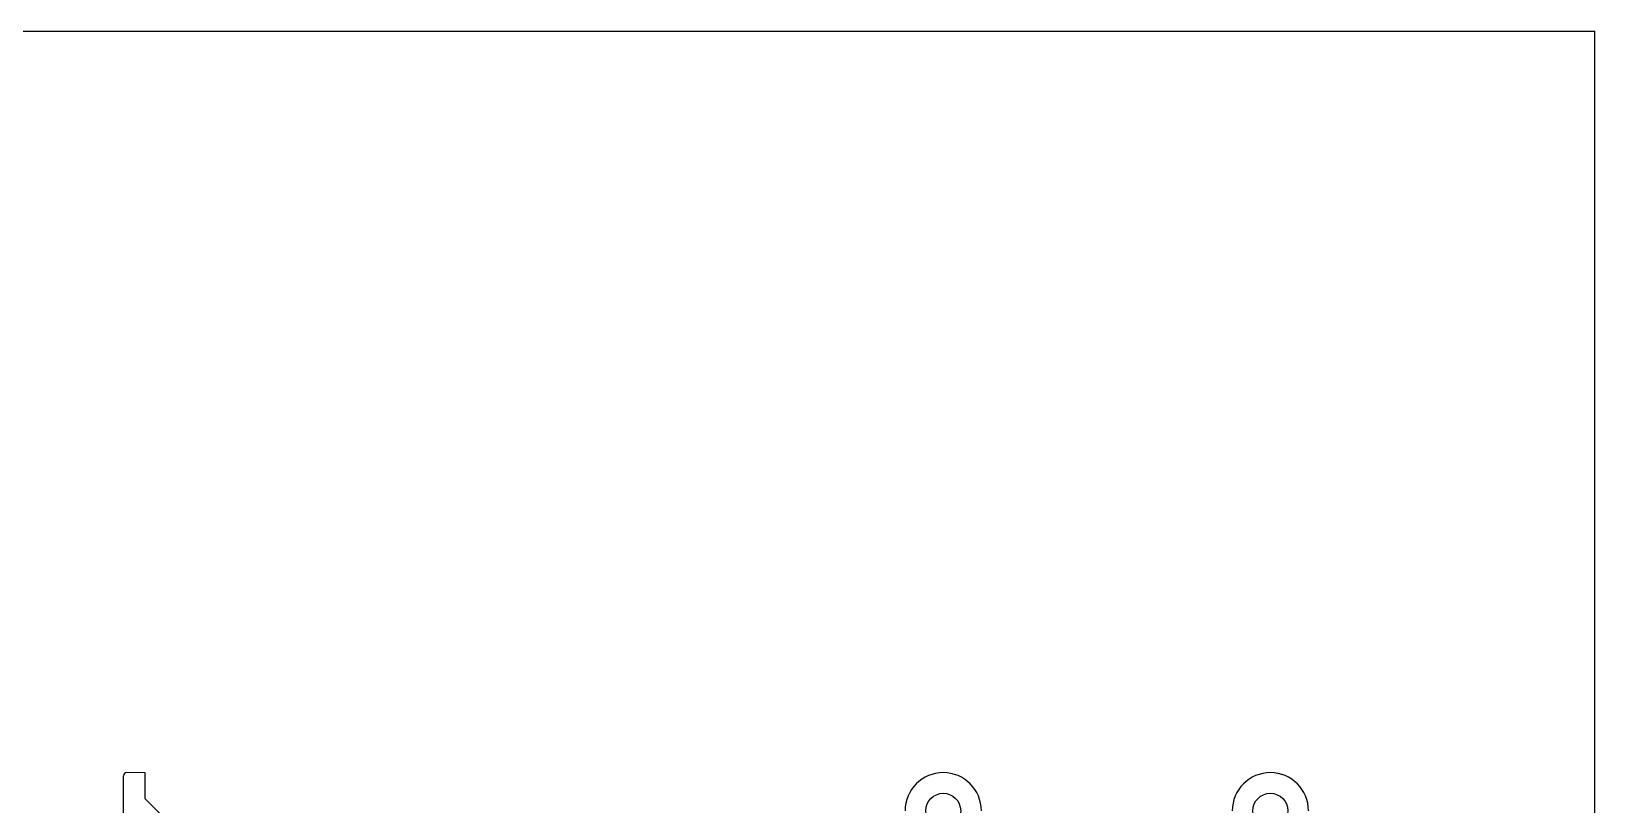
# Model space of a CAD drawing. Header units: millimetres. Extents: x 0 to 297, y 0 to 210.
# Drawn here: x 153.6 to 297, y 139 to 210 of the extents above; entities that cross this region are included whole.
import ezdxf

# ---------------------------------------------------------------- set-up
doc = ezdxf.new("R2010")
doc.units = ezdxf.units.MM
doc.header["$LTSCALE"] = 16.335
doc.layers.add('000_19_DXF_CONTINUOUS_LINE', color=7, linetype='CONTINUOUS')
doc.layers.add('CORES3_DXF_FORMAT', color=7, linetype='CONTINUOUS')

msp = doc.modelspace()

# ---------------------------------------------------------------- linework, layer by layer
at = {"layer": '000_19_DXF_CONTINUOUS_LINE', "color": 7, "linetype": 'CONTINUOUS'}
for p, q in [((164.0876, 141.9418), (162.3928, 141.9714)), ((164.0876, 139.5767), (164.0876, 141.9418)), ((162.0876, 133.329), (162.0876, 141.6714)), ((164.0876, 139.5767), (167.5876, 136.0767))]:
    msp.add_line(p, q, dxfattribs=at)
for centre in [(237.2582, 138.4767), (267.2582, 138.4767)]:
    msp.add_circle(centre, 1.6, dxfattribs=at)
for centre, radius, start in [((162.3876, 141.6714), 0.3, 89), ((237.2582, 138.4767), 3.4947, 0), ((267.2582, 138.4767), 3.4947, 0)]:
    msp.add_arc(centre, radius, start, 180, dxfattribs=at)
at = {"layer": 'CORES3_DXF_FORMAT', "color": 7, "linetype": 'CONTINUOUS'}
for p in [(0, 210), (297, 0)]:
    msp.add_line(p, (297, 210), dxfattribs=at)

doc.saveas('drawing.dxf')
